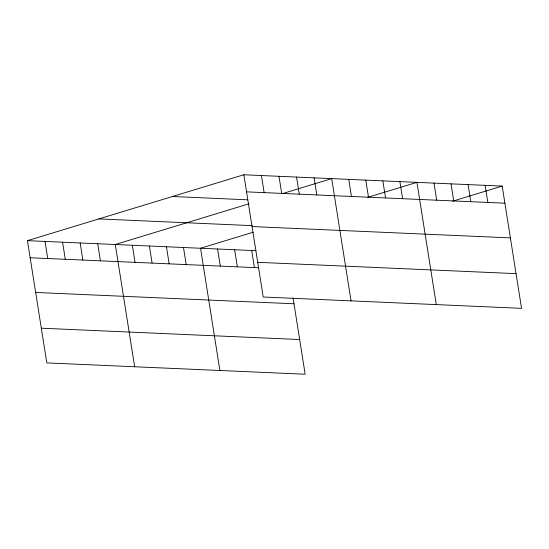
<?xml version="1.0" encoding="UTF-8"?>
<svg xmlns="http://www.w3.org/2000/svg" width="549" height="549" viewBox="0 0 549 549"><rect width="100%" height="100%" fill="white"/><g stroke="black" fill="none" stroke-linecap="round" stroke-linejoin="round"><path stroke-width="0.82" d="M293.077 297.997L305.148 374.233L46.809 362.903L27.45 240.654L243.852 174.767L502.191 186.097L521.55 308.346L263.211 297.009L243.852 174.767M249.074 203.775L115.283 244.511L134.649 366.753M282.996 193.447L331.685 178.617L351.044 300.866M253.281 232.186L200.536 248.251L219.895 370.493M367.432 197.434L416.938 182.357L436.297 304.606M452.685 201.174L502.191 186.097M246.556 191.855L504.895 203.192M172.441 196.508L247.723 199.815M98.861 218.914L252.341 225.646M252.053 226.559L510.392 237.889M27.45 240.654L255.951 250.68M257.714 262.312L516.053 273.642M30.154 257.749L258.654 267.775M35.651 292.452L293.99 303.782M41.319 328.199L299.651 339.536M485.138 185.349L487.848 202.444M468.091 184.601L470.795 201.696M451.038 183.853L453.742 200.948M433.985 183.105L436.695 200.2M399.885 181.609L402.595 198.704M382.838 180.861L385.542 197.956M365.785 180.113L368.496 197.208M348.739 179.365L351.442 196.46M314.117 177.849L316.828 194.943M296.549 177.08L299.26 194.168M278.981 176.304L281.692 193.399M261.42 175.536L264.124 192.63M251.689 250.495L254.393 267.589M234.636 249.747L237.346 266.841M217.589 248.999L220.293 266.093M183.49 247.503L186.193 264.597M166.436 246.755L169.14 263.849M149.383 246.007L152.094 263.101M132.336 245.259L135.04 262.353M97.715 243.742L100.426 260.83M80.154 242.967L82.858 260.061M62.586 242.198L65.29 259.293M45.018 241.43L47.722 258.517"/></g></svg>
